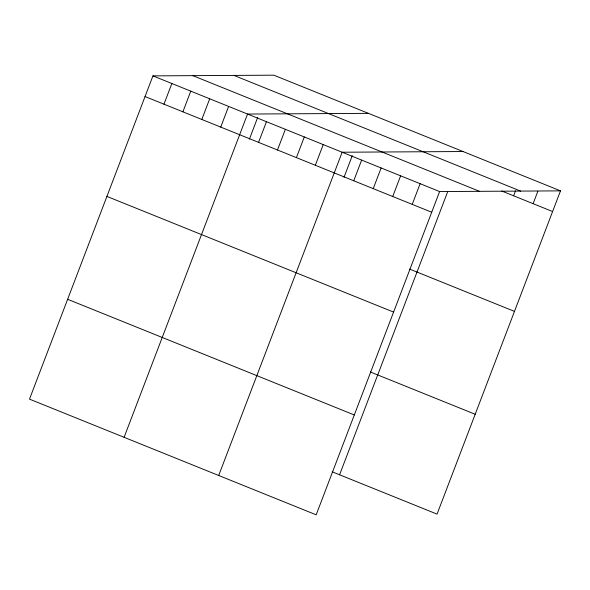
<?xml version="1.0" encoding="UTF-8"?>
<svg xmlns="http://www.w3.org/2000/svg" width="590" height="590" viewBox="0 0 590 590"><rect width="100%" height="100%" fill="white"/><g stroke="black" fill="none" stroke-linecap="round" stroke-linejoin="round"><path stroke-width="0.89" d="M560.5 190.865L273.826 75.181L152.943 75.881L29.5 399.135L316.174 514.819L439.609 191.558L560.5 190.865L437.057 514.119L332.185 471.801M163.968 104.194L171.86 83.514M182.885 111.827L190.784 91.148M201.802 119.46L209.701 98.781M220.726 127.093L228.625 106.421M124.099 437.315L247.542 114.054L368.433 113.354M249.408 139.129L257.668 117.491M258.568 142.367L266.466 121.688M277.484 150L285.383 129.321M296.409 157.633L304.3 136.961M315.326 165.274L323.224 144.594M218.706 475.488L342.141 152.227L463.032 151.527M344.014 177.302L352.274 155.664M353.742 180.776L361.641 160.097M373.234 188.638L381.133 167.958M392.726 196.507L400.625 175.827M412.226 204.369L420.117 183.697M339.589 474.788L447.508 192.178M513.617 195.806L515.513 190.843M533.109 203.675L537.851 191.263M233.935 75.409L520.609 191.094M501.751 191.02L552.601 211.537M192.834 75.645L479.508 191.33M152.943 75.881L439.609 191.558M145.044 96.553L431.718 212.238M409.6 269.07L514.473 311.395M106.915 196.411L393.589 312.088M370.314 371.951L475.186 414.269M67.629 299.285L354.302 414.969"/></g></svg>
